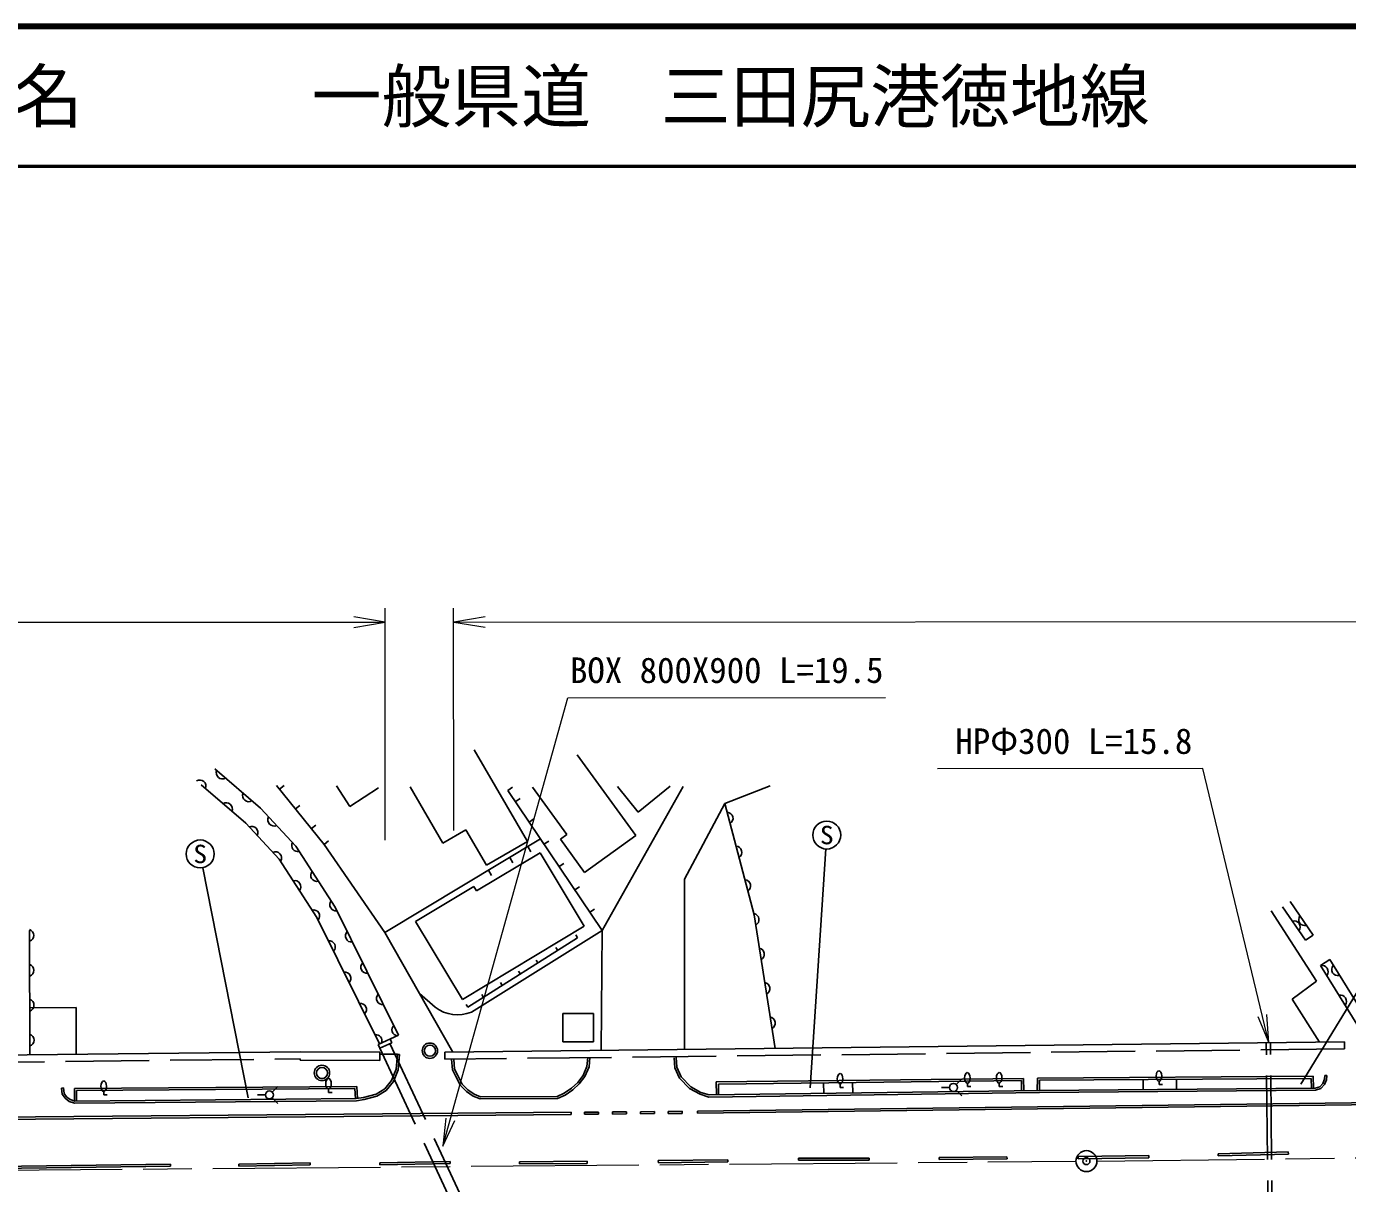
# Model space of a CAD drawing. Units: millimetres, scale not verified. Extents: x 40000 to 680000, y 20000 to 380000.
# Drawn here: x 196314 to 290910, y 297143 to 380000 of the extents above; entities that cross this region are included whole.
import ezdxf
from ezdxf.enums import TextEntityAlignment as Align

# ---------------------------------------------------------------- set-up
doc = ezdxf.new("R2010")
doc.units = ezdxf.units.MM
doc.header["$LTSCALE"] = 1000
doc.header["$PDMODE"] = 32
doc.header["$PDSIZE"] = 500
doc.linetypes.add('CHAIN', pattern=[18.5, 12, -1.5, 3.5, -1.5])
doc.linetypes.add('DASHED', pattern=[7.5, 6, -1.5])
for name, color, linetype, lineweight in [('M-BGD', 7, 'Continuous', 25), ('M-BGD-EXST', 7, 'Continuous', 25), ('M-BMK', 2, 'CHAIN', 13), ('M-BMK-SRVR', 3, 'Continuous', 25), ('M-STR-HTXT', 7, 'Continuous', 13), ('M-STR-STRC', 7, 'Continuous', 25), ('M-TTL', 2, 'Continuous', 140), ('M-TTL-LINE', 7, 'Continuous', 50)]:
    doc.layers.add(name, color=color, linetype=linetype, lineweight=lineweight)
doc.layers.add('M-OTRS', color=6, linetype='Continuous')
doc.layers.add('M-TTL-TXT', color=7, linetype='Continuous')
doc.styles.add('ＭＳ ゴシック', font='')
doc.styles.get('ＭＳ ゴシック').set_extended_font_data('MS Gothic')

# ---------------------------------------------------------------- blocks, each defined once
blk = doc.blocks.new('open_arrow')
at = {"color": 0, "linetype": 'Continuous', "lineweight": -2}
blk.add_lwpolyline([(7.5, 1.25), (0, 0), (7.5, -1.25)], dxfattribs=at)

msp = doc.modelspace()

# ---------------------------------------------------------------- linework, layer by layer
at = {"layer": 'M-BGD'}
for p, q in [((228368, 328209), (232180, 321629)), ((235756, 327854), (239949, 322074)), ((213067, 324026), (209809, 326834)), ((212025, 322944), (208830, 325698)), ((214227, 325654), (217634, 321425)), ((214442, 325386), (214757, 325639)), ((218517, 325617), (219467, 324147)), ((219467, 324147), (221518, 325474)), ((223789, 325556), (226127, 321521)), ((230774, 325289), (231113, 325518)), ((232558, 325533), (235016, 322145)), ((237537, 315268), (243342, 325580)), ((238639, 325568), (240116, 323736)), ((240116, 323736), (242415, 325589)), ((249572, 325616), (246322, 324350)), ((230774, 325289), (237537, 315268)), ((231316, 324486), (231655, 324715)), ((215607, 321295), (213067, 324026)), ((215586, 323967), (215901, 324220)), ((246322, 324350), (243435, 318930)), ((246322, 324350), (248420, 316379)), ((214418, 320371), (212025, 322944)), ((216718, 322561), (217033, 322815)), ((232301, 323026), (232641, 323255)), ((217634, 321425), (217949, 321678)), ((221977, 315117), (233115, 321820)), ((226127, 321521), (227780, 322479)), ((227780, 322479), (229255, 319934)), ((229255, 319934), (232180, 321629)), ((233372, 321439), (233712, 321668)), ((234548, 321806), (235016, 322145)), ((234548, 321806), (236283, 319415)), ((236283, 319415), (239949, 322074)), ((218410, 316937), (215607, 321295)), ((217634, 321425), (221977, 315117)), ((228533, 318101), (233088, 320835)), ((232440, 320899), (232213, 321277)), ((233088, 320835), (236248, 315570)), ((217103, 316196), (214418, 320371)), ((231147, 320121), (230920, 320499)), ((234452, 319839), (234792, 320068)), ((229624, 319205), (229397, 319582)), ((243435, 318930), (243442, 306742)), ((224174, 315918), (228342, 318419)), ((228342, 318419), (228533, 318101)), ((235576, 318174), (235915, 318403)), ((222962, 307776), (218410, 316937)), ((286248, 316958), (287896, 314564)), ((286796, 317335), (288444, 314941)), ((221597, 307153), (217103, 316196)), ((236658, 316571), (236997, 316800)), ((249925, 306816), (248420, 316379)), ((196565, 306358), (196544, 315254)), ((221977, 315117), (226857, 306551)), ((224174, 315918), (227526, 310334)), ((227526, 310334), (236248, 315570)), ((228173, 309426), (237537, 315268)), ((237470, 306673), (237537, 315268)), ((227930, 309769), (235783, 314741)), ((235652, 314947), (235783, 314741)), ((287896, 314564), (288444, 314941)), ((232806, 313144), (232936, 312939)), ((234227, 314045), (234358, 313839)), ((288972, 312768), (289634, 313177)), ((289634, 313177), (293229, 307365)), ((231554, 312352), (231684, 312146)), ((288972, 312768), (292320, 307353)), ((230256, 311530), (230387, 311324)), ((225588, 309768), (224464, 310752)), ((228913, 310680), (229043, 310474)), ((286954, 310337), (288897, 307264)), ((199877, 306395), (199869, 309741)), ((227800, 309975), (227930, 309769)), ((234720, 309319), (236913, 309320)), ((234721, 307296), (234720, 309319)), ((236915, 307298), (236913, 309320)), ((221493, 307105), (222962, 307776)), ((222355, 307498), (222480, 307223)), ((191601, 306301), (215908, 306577)), ((215908, 306577), (221626, 306557)), ((221493, 307105), (221618, 306830)), ((222480, 307223), (221618, 306830)), ((221626, 306557), (221624, 305957)), ((290690, 307285), (226262, 306545)), ((226262, 306545), (226266, 306045)), ((234721, 307296), (236915, 307298)), ((290690, 307285), (290695, 306785)), ((215914, 306077), (215906, 305977)), ((221625, 306421), (222889, 306409)), ((222889, 306409), (222793, 305330)), ((222889, 306409), (223038, 306396)), ((223038, 306396), (222941, 305294)), ((226820, 305283), (226759, 306040)), ((226967, 305324), (226908, 306052)), ((236507, 306162), (236449, 305529)), ((236658, 306164), (236596, 305491)), ((242691, 306149), (242743, 305434)), ((242840, 306160), (242891, 305472)), ((222793, 305330), (222463, 304520)), ((222941, 305294), (222593, 304442)), ((227061, 304805), (226820, 305283)), ((227195, 304874), (226967, 305324)), ((227395, 304173), (227061, 304805)), ((227518, 304263), (227195, 304874)), ((236172, 304892), (235789, 304391)), ((236302, 304815), (235901, 304291)), ((236449, 305529), (236172, 304892)), ((236596, 305491), (236302, 304815)), ((242743, 305434), (243075, 304697)), ((242891, 305472), (243201, 304782)), ((243075, 304697), (243792, 303943)), ((243201, 304782), (243884, 304064)), ((267710, 304678), (245712, 304417)), ((267710, 304678), (267718, 303802)), ((268694, 303815), (268701, 304689)), ((268701, 304689), (288458, 304828)), ((268850, 304540), (288310, 304677)), ((278661, 304609), (278671, 303896)), ((288310, 304677), (288320, 303974)), ((288458, 304828), (288470, 303975)), ((289133, 304315), (289262, 304615)), ((289262, 304615), (289276, 304881)), ((289276, 304881), (289426, 304873)), ((289410, 304580), (289426, 304873)), ((198823, 303984), (198973, 303999)), ((198868, 303541), (198823, 303984)), ((199013, 303597), (198973, 303999)), ((199750, 303044), (199763, 303955)), ((199763, 303955), (219982, 304104)), ((199900, 303045), (199911, 303806)), ((199911, 303806), (219839, 303953)), ((219839, 303953), (219874, 303223)), ((219982, 304104), (220023, 303238)), ((221972, 303932), (221350, 303537)), ((222072, 303818), (221411, 303398)), ((222463, 304520), (221972, 303932)), ((222593, 304442), (222072, 303818)), ((227829, 303738), (227395, 304173)), ((227926, 303853), (227518, 304263)), ((228295, 303414), (227829, 303738)), ((228367, 303547), (227926, 303853)), ((235354, 303967), (234825, 303611)), ((235449, 303850), (234899, 303480)), ((235789, 304391), (235354, 303967)), ((235901, 304291), (235449, 303850)), ((243792, 303943), (244552, 303535)), ((243884, 304064), (244611, 303674)), ((244611, 303674), (245194, 303486)), ((268849, 303667), (245171, 303335)), ((268847, 303817), (245194, 303486)), ((245722, 303493), (245712, 304417)), ((267561, 304526), (245864, 304269)), ((245872, 303495), (245864, 304269)), ((253395, 304358), (253399, 303601)), ((255454, 304383), (255475, 303630)), ((267561, 304526), (267568, 303799)), ((268844, 303817), (268850, 304540)), ((268847, 303817), (288596, 303976)), ((268849, 303667), (288621, 303826)), ((276265, 304592), (276275, 303877)), ((288596, 303976), (288916, 304080)), ((288621, 303826), (289000, 303950)), ((288916, 304080), (289133, 304315)), ((289000, 303950), (289261, 304232)), ((289261, 304232), (289410, 304580)), ((199077, 303259), (198868, 303541)), ((199186, 303365), (199013, 303597)), ((199380, 303022), (199077, 303259)), ((199453, 303156), (199186, 303365)), ((199755, 302894), (199380, 303022)), ((199780, 303044), (199453, 303156)), ((219940, 303074), (199755, 302894)), ((219928, 303224), (199780, 303044)), ((220460, 303304), (219928, 303224)), ((220491, 303157), (219940, 303074)), ((221350, 303537), (220460, 303304)), ((221411, 303398), (220491, 303157)), ((228794, 303213), (228295, 303414)), ((228823, 303363), (228367, 303547)), ((234350, 303228), (228794, 303213)), ((234317, 303378), (228823, 303363)), ((234825, 303611), (234317, 303378)), ((234899, 303480), (234350, 303228)), ((244552, 303535), (245171, 303335))]:
    msp.add_line(p, q, dxfattribs=at)
at = {"layer": 'M-BGD', "linetype": 'DASHED'}
for p, q in [((288677, 311630), (285159, 317126)), ((286954, 310337), (288677, 311630)), ((196557, 309733), (199869, 309741)), ((221618, 306830), (229692, 289503)), ((222344, 307168), (230532, 289593)), ((290695, 306785), (226266, 306045)), ((285251, 291371), (285089, 307204)), ((285551, 291375), (285389, 307207)), ((191606, 305801), (215914, 306077)), ((215906, 305977), (221624, 305957))]:
    msp.add_line(p, q, dxfattribs=at)
at = {"layer": 'M-BGD'}
for centre, radius in [((225203, 306658), 550), ((225203, 306658), 400), ((217476, 305064), 550), ((217476, 305064), 400)]:
    msp.add_circle(centre, radius, dxfattribs=at)
for centre, radius, start, end in [((210342, 326559), 439, 157.72457, 300.74012), ((208727, 325602), 439, 337.72457, 120.74012), ((212235, 324926), 439, 157.72457, 300.74012), ((210621, 323970), 439, 337.72457, 120.74012), ((246468, 323289), 439, 303.12702, 86.14257), ((212445, 322287), 439, 331.42226, 114.43781), ((214042, 323182), 439, 151.42225, 294.4378), ((214147, 320457), 439, 331.42226, 114.43781), ((215745, 321351), 439, 151.42225, 283.28252), ((247100, 320870), 439, 303.12702, 86.14257), ((215519, 318401), 439, 321.24102, 104.25657), ((217105, 319223), 439, 141.24102, 284.25657), ((247731, 318452), 439, 303.12702, 86.14257), ((218477, 317114), 439, 143.07954, 277.93178), ((216872, 316298), 439, 321.24102, 104.25657), ((248329, 316040), 439, 297.51943, 80.53498), ((287072, 315514), 439, 323.03115, 106.0467), ((287850, 316050), 439, 143.03116, 286.04671), ((196405, 314913), 439, 288.63218, 71.64773), ((219590, 314876), 439, 134.91623, 277.93178), ((217997, 314084), 439, 314.91623, 97.93178), ((248710, 313573), 439, 297.51943, 80.53498), ((196411, 312413), 439, 288.63218, 71.64773), ((219109, 311845), 439, 314.91623, 97.93178), ((220702, 312637), 439, 134.91623, 277.93178), ((289079, 312330), 439, 320.22406, 103.23961), ((290211, 312473), 439, 140.43073, 283.44628), ((249103, 311104), 439, 297.51943, 80.53498), ((196417, 309913), 439, 288.63218, 71.64773), ((221815, 310398), 439, 134.91623, 277.93178), ((290394, 310204), 439, 320.22406, 103.23961), ((220222, 309606), 439, 314.91623, 97.93178), ((227172, 311800), 2577, 232.06953, 292.86065), ((222927, 308159), 439, 134.91623, 260.32625), ((249495, 308635), 439, 297.51943, 80.53498), ((196423, 307413), 439, 288.63218, 71.64773), ((221334, 307368), 439, 340.67976, 97.93178)]:
    msp.add_arc(centre, radius, start, end, dxfattribs=at)
at = {"layer": 'M-BGD-EXST'}
for p, q in [((252442, 303996), (253556, 321102)), ((208949, 319763), (212194, 303282)), ((295841, 317830), (287566, 304263)), ((262893, 304228), (263298, 304634)), ((201854, 303742), (201856, 303492)), ((213915, 303696), (214320, 304101)), ((217949, 303914), (217951, 303664)), ((217951, 303664), (218201, 303666)), ((254576, 304269), (254578, 304019)), ((254578, 304019), (254828, 304021)), ((262405, 304026), (261832, 304025)), ((262894, 303823), (263299, 303418)), ((263692, 304336), (263695, 304087)), ((263695, 304087), (263945, 304089)), ((265968, 304340), (265970, 304091)), ((265970, 304091), (266220, 304093)), ((277409, 304477), (277412, 304227)), ((277412, 304227), (277662, 304229)), ((201856, 303492), (202106, 303495)), ((213426, 303493), (212853, 303493)), ((213915, 303291), (214320, 302886))]:
    msp.add_line(p, q, dxfattribs=at)
for centre, radius in [((253621, 322100), 1000), ((208756, 320745), 1000), ((213712, 303493), 286), ((262691, 304026), 286)]:
    msp.add_circle(centre, radius, dxfattribs=at)
for centre in [(217945, 304289), (254572, 304644), (263688, 304711), (265964, 304715), (277405, 304851), (201850, 304117)]:
    msp.add_ellipse(centre, major_axis=(-4, 375), ratio=0.533333, dxfattribs=at)
at = {"layer": 'M-BMK'}
for p, q in [((272964, 298759), (371624, 299933)), ((172664, 297915), (271464, 298744))]:
    msp.add_line(p, q, dxfattribs=at)
at = {"layer": 'M-BMK-SRVR'}
msp.add_circle((272214, 298750), 750, dxfattribs=at)
at = {"layer": 'M-OTRS'}
msp.add_point((272214, 298750), dxfattribs=at)
msp.add_point((272214, 298750), dxfattribs=at)
at = {"layer": 'M-STR-HTXT'}
for p, q in [((222010, 321723), (222001, 338346)), ((226914, 322414), (226905, 338348)), ((123602, 337294), (222002, 337346)), ((226906, 337348), (393051, 337437))]:
    msp.add_line(p, q, dxfattribs=at)
for points in [[(226137, 299812), (235082, 331930), (257832, 331943)], [(285272, 307230), (280544, 326860), (261544, 326850)]]:
    msp.add_lwpolyline(points, dxfattribs=at)
at = {"layer": 'M-STR-STRC'}
for p, q in [((244370, 302325), (303427, 303077)), ((244372, 302175), (303428, 302927)), ((171136, 301690), (221809, 302132)), ((171138, 301540), (221810, 301982)), ((221809, 302132), (235315, 302250)), ((221810, 301982), (235317, 302100)), ((235315, 302250), (235317, 302100)), ((236274, 302255), (237274, 302264)), ((236274, 302255), (236275, 302105)), ((236275, 302105), (237275, 302114)), ((237274, 302264), (237275, 302114)), ((238274, 302273), (239274, 302282)), ((238274, 302273), (238275, 302123)), ((238275, 302123), (239275, 302132)), ((239274, 302282), (239275, 302132)), ((240274, 302291), (241274, 302300)), ((240274, 302291), (240275, 302141)), ((240275, 302141), (241275, 302150)), ((241274, 302300), (241275, 302150)), ((242274, 302309), (243274, 302317)), ((242274, 302309), (242275, 302159)), ((242275, 302159), (243275, 302167)), ((243274, 302317), (243275, 302167)), ((244370, 302325), (244372, 302175)), ((251592, 298959), (256647, 298968)), ((251592, 298959), (251592, 298809)), ((256647, 298968), (256648, 298818)), ((261663, 299011), (266523, 299066)), ((261663, 299011), (261665, 298861)), ((266523, 299066), (266525, 298916)), ((271613, 299072), (276675, 299146)), ((271613, 299072), (271615, 298922)), ((271615, 298922), (276678, 298996)), ((276675, 299146), (276678, 298996)), ((281647, 299277), (286667, 299411)), ((281647, 299277), (281651, 299128)), ((281651, 299128), (286671, 299261)), ((286667, 299411), (286671, 299261)), ((184690, 298249), (206631, 298539)), ((184692, 298099), (206633, 298389)), ((206631, 298539), (206633, 298389)), ((211516, 298545), (216636, 298639)), ((211516, 298545), (211519, 298395)), ((211519, 298395), (216639, 298489)), ((216636, 298639), (216639, 298489)), ((221607, 298633), (226647, 298730)), ((221607, 298633), (221610, 298483)), ((221610, 298483), (226650, 298580)), ((226647, 298730), (226650, 298580)), ((231626, 298699), (236463, 298741)), ((231626, 298699), (231627, 298549)), ((231627, 298549), (236464, 298591)), ((236463, 298741), (236464, 298591)), ((241558, 298790), (246531, 298839)), ((241558, 298790), (241560, 298640)), ((241560, 298640), (246532, 298689)), ((246531, 298839), (246532, 298689)), ((251592, 298809), (256648, 298818)), ((261665, 298861), (266525, 298916))]:
    msp.add_line(p, q, dxfattribs=at)
at = {"layer": 'M-TTL'}
msp.add_line((680000, 380000), (40000, 380000), dxfattribs=at)
at = {"layer": 'M-TTL-LINE'}
msp.add_line((40000, 370000), (680000, 370000), dxfattribs=at)

# ---------------------------------------------------------------- block references
at = {"layer": 'M-STR-HTXT'}
for p, xscale, yscale, rotation in [((222002, 337346), 300, 300, 180), ((285272, 307230), 267, 267, 103.5), ((226137, 299812), 267, 267, 74.4)]:
    msp.add_blockref('open_arrow', p, dxfattribs=dict(at, xscale=xscale, yscale=yscale, rotation=rotation))
at = {"layer": 'M-STR-HTXT', "xscale": 300, "yscale": 300}
msp.add_blockref('open_arrow', (226906, 337348), dxfattribs=at)

# ---------------------------------------------------------------- texts
at = {"layer": 'M-BGD-EXST', "style": 'ＭＳ ゴシック', "width": 1.1}
for p in [(253621, 322100), (208756, 320745)]:
    msp.add_text('S', height=1320, rotation=0.03, dxfattribs=at).set_placement(p, align=Align.MIDDLE_CENTER)
at = {"layer": 'M-STR-HTXT', "style": 'ＭＳ ゴシック'}
msp.add_text('BOX 800X900 L=19.5', height=1833, rotation=0.03, dxfattribs=at).set_placement((246457, 332437), align=Align.BOTTOM_CENTER)
msp.add_text('HPΦ300 L=15.8', height=1833, rotation=0.03, dxfattribs=at).set_placement((279794, 327360), align=Align.BOTTOM_RIGHT)
at = {"layer": 'M-TTL-TXT', "style": 'ＭＳ ゴシック'}
for s, p in [('路 線 名', (180380, 375000)), ('一般県道\u3000三田尻港徳地線', (216734, 375000))]:
    msp.add_text(s, height=3666, dxfattribs=at).set_placement(p, align=Align.MIDDLE_LEFT)

doc.saveas('drawing.dxf')
